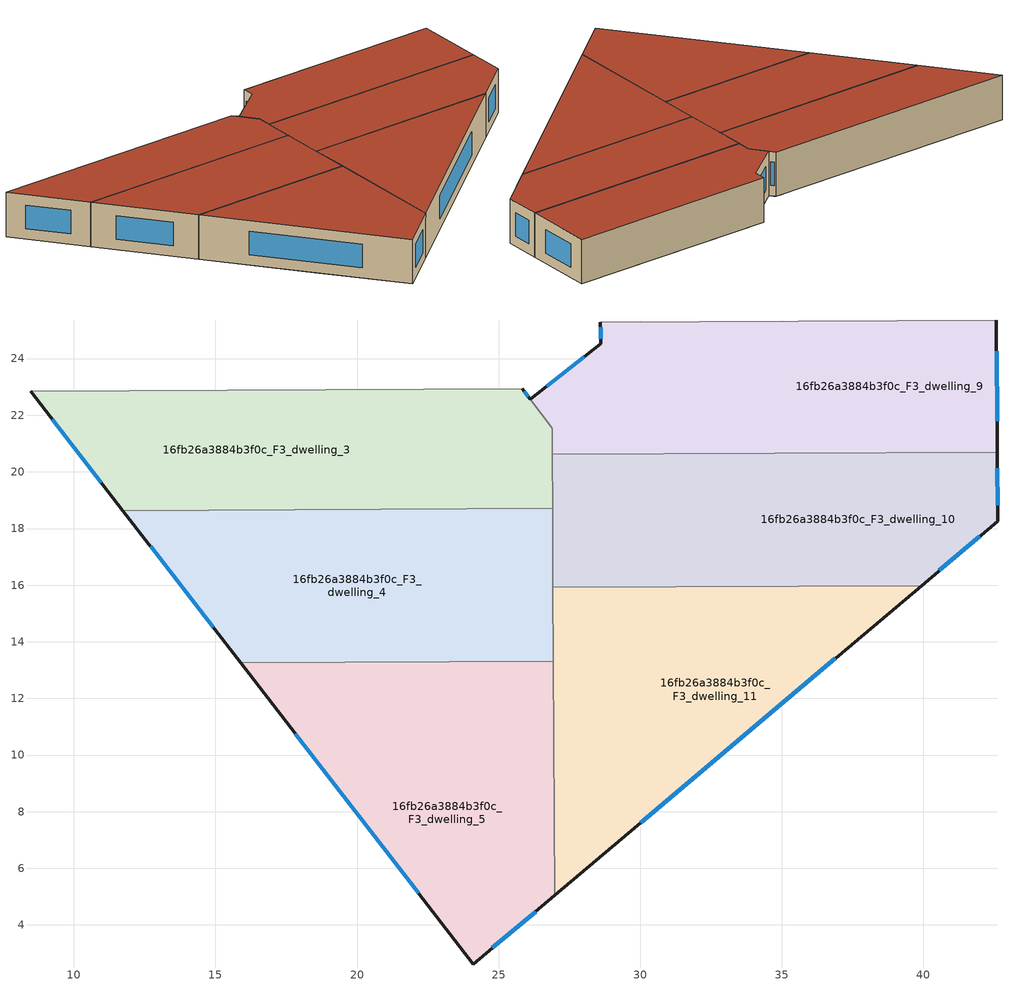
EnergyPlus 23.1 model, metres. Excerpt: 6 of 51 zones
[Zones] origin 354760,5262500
16fb26a3884b3f0c_F3_dwelling_10
 floor adiabatic (EU_floor_Construction): 42.58,18.21 39.94,15.99 35.07,15.96 31.47,20.64 38.43,20.68 z9
 floor to 16fb26a3884b3f0c_F2_dwelling_7 (EU_floor_Construction): 31.47,20.64 35.07,15.96 29.14,15.93 27.78,20.62 z9
 floor to 16fb26a3884b3f0c_F2_dwelling_9 (EU_floor_Construction): 42.61,20.7 42.62,18.25 42.58,18.21 38.43,20.68 z9
 floor to 16fb26a3884b3f0c_F2_dwelling_6 (EU_floor_Construction): 27.78,20.62 29.14,15.93 26.92,15.92 26.9,20.62 z9
 wall outside (EU_wall_Construction): 39.94,15.99 42.62,18.25 42.61,20.7 z9:12
 wall to 16fb26a3884b3f0c_F3_dwelling_11 (EU_wall_Construction): 26.92,15.92 39.94,15.99 z9:12
 wall to 16fb26a3884b3f0c_F3_dwelling_4 (EU_wall_Construction): 26.91,18.71 26.92,15.92 z9:12
 wall to 16fb26a3884b3f0c_F3_dwelling_9 (EU_wall_Construction): 42.61,20.7 26.9,20.62 z9:12
 wall to 16fb26a3884b3f0c_F3_dwelling_3 (EU_wall_Construction): 26.9,20.62 26.91,18.71 z9:12
 window (EU_Window_Construction): 42.62,18.83 42.61,20.12 / 40.57,16.52 41.99,17.72 z9.7:11.3
 roof outside (EU_roof_Construction): 42.62,18.25 42.61,20.7 26.9,20.62 26.92,15.92 39.94,15.99 z12
16fb26a3884b3f0c_F3_dwelling_11
 floor to 16fb26a3884b3f0c_F2_dwelling_7 (EU_floor_Construction): 35.07,15.96 36.97,13.48 31.26,8.66 29.14,15.93 z9
 floor to 16fb26a3884b3f0c_F2_dwelling_6 (EU_floor_Construction): 29.14,15.93 31.26,8.66 26.98,5.04 26.92,15.92 z9
 floor adiabatic (EU_floor_Construction): 39.94,15.99 36.97,13.48 35.07,15.96 z9
 wall outside (EU_wall_Construction): 26.98,5.04 39.94,15.99 z9:12
 wall to 16fb26a3884b3f0c_F3_dwelling_5 (EU_wall_Construction): 26.93,13.31 26.98,5.04 z9:12
 wall to 16fb26a3884b3f0c_F3_dwelling_4 (EU_wall_Construction): 26.92,15.92 26.93,13.31 z9:12
 window (EU_Window_Construction): 30.02,7.61 36.9,13.42 z9.7:11.3
 roof outside (EU_roof_Construction): 39.94,15.99 26.92,15.92 26.98,5.04 z12
16fb26a3884b3f0c_F3_dwelling_3
 floor to 16fb26a3884b3f0c_F2_dwelling_3 (EU_floor_Construction): 21.88,22.91 19.01,18.67 11.74,18.63 10.71,19.97 15.88,22.88 z9
 floor to 16fb26a3884b3f0c_F2_dwelling_2 (EU_floor_Construction): 15.88,22.88 10.71,19.97 8.48,22.84 z9
 floor to 16fb26a3884b3f0c_F2_dwelling_4 (EU_floor_Construction): 24.25,22.93 23.24,18.69 19.01,18.67 21.88,22.91 z9
 floor to 16fb26a3884b3f0c_F2_dwelling_5 (EU_floor_Construction): 25.55,22.93 25.56,18.71 23.24,18.69 24.25,22.93 z9
 floor to 16fb26a3884b3f0c_F2_dwelling_6 (EU_floor_Construction): 25.95,22.78 26.89,21.53 26.91,18.71 25.56,18.71 25.55,22.93 25.83,22.93 z9
 wall outside (EU_wall_Construction): 8.48,22.84 11.74,18.63 / 26.11,22.56 25.84,22.93 z9:12
 wall to 16fb26a3884b3f0c_F3_dwelling_2 (EU_wall_Construction): 25.84,22.93 8.48,22.84 z9:12
 wall to 16fb26a3884b3f0c_F3_dwelling_4 (EU_wall_Construction): 11.74,18.63 26.91,18.71 z9:12
 wall to 16fb26a3884b3f0c_F3_dwelling_9 (EU_wall_Construction): 26.9,20.62 26.89,21.53 26.11,22.56 z9:12
 window (EU_Window_Construction): 9.25,21.86 10.97,19.62 / 26.05,22.65 25.9,22.85 z9.7:11.3
 roof outside (EU_roof_Construction): 26.91,18.71 26.89,21.53 25.84,22.93 8.48,22.84 11.74,18.63 z12
16fb26a3884b3f0c_F3_dwelling_4
 floor to 16fb26a3884b3f0c_F2_dwelling_4 (EU_floor_Construction): 23.24,18.69 21.94,13.28 15.9,13.25 15.61,13.63 19.01,18.67 z9
 floor to 16fb26a3884b3f0c_F2_dwelling_3 (EU_floor_Construction): 19.01,18.67 15.61,13.63 11.74,18.63 z9
 floor to 16fb26a3884b3f0c_F2_dwelling_5 (EU_floor_Construction): 25.56,18.71 25.57,13.3 21.94,13.28 23.24,18.69 z9
 floor to 16fb26a3884b3f0c_F2_dwelling_6 (EU_floor_Construction): 26.91,18.71 26.93,13.31 25.57,13.3 25.56,18.71 z9
 wall outside (EU_wall_Construction): 11.74,18.63 15.9,13.25 z9:12
 wall to 16fb26a3884b3f0c_F3_dwelling_5 (EU_wall_Construction): 15.9,13.25 26.93,13.31 z9:12
 window (EU_Window_Construction): 12.71,17.37 14.92,14.52 z9.7:11.3
 roof outside (EU_roof_Construction): 26.93,13.31 26.91,18.71 11.74,18.63 15.9,13.25 z12
16fb26a3884b3f0c_F3_dwelling_5
 floor to 16fb26a3884b3f0c_F2_dwelling_5 (EU_floor_Construction): 25.57,13.3 25.58,3.86 24.11,2.62 20.51,7.29 21.94,13.28 z9
 floor to 16fb26a3884b3f0c_F2_dwelling_6 (EU_floor_Construction): 26.93,13.31 26.98,5.04 25.58,3.86 25.57,13.3 z9
 floor to 16fb26a3884b3f0c_F2_dwelling_4 (EU_floor_Construction): 21.94,13.28 20.51,7.29 15.9,13.25 z9
 wall outside (EU_wall_Construction): 15.9,13.25 24.11,2.62 26.98,5.04 z9:12
 window (EU_Window_Construction): 24.78,3.19 26.3,4.47 / 17.83,10.76 22.18,5.12 z9.7:11.3
 roof outside (EU_roof_Construction): 26.98,5.04 26.93,13.31 15.9,13.25 24.11,2.62 z12
16fb26a3884b3f0c_F3_dwelling_9
 floor to 16fb26a3884b3f0c_F2_dwelling_6 (EU_floor_Construction): 27.01,23.27 27.78,20.62 26.9,20.62 26.89,21.53 26.11,22.57 z9
 floor to 16fb26a3884b3f0c_F2_dwelling_8 (EU_floor_Construction): 38.43,20.68 31.47,20.64 28.52,24.46 28.6,24.53 28.6,25.29 30.65,25.3 z9
 floor to 16fb26a3884b3f0c_F2_dwelling_7 (EU_floor_Construction): 28.52,24.46 31.47,20.64 27.78,20.62 27.01,23.27 z9
 floor to 16fb26a3884b3f0c_F2_dwelling_9 (EU_floor_Construction): 42.58,25.36 42.61,20.71 38.43,20.68 30.65,25.3 z9
 wall outside (EU_wall_Construction): 28.6,25.29 28.6,24.53 26.11,22.57 / 42.61,20.7 42.58,25.36 z9:12
 wall to 16fb26a3884b3f0c_F3_dwelling_8 (EU_wall_Construction): 42.58,25.36 28.6,25.29 z9:12
 window (EU_Window_Construction): 28.6,25.11 28.6,24.71 / 42.6,21.79 42.59,24.27 / 28.02,24.07 26.7,23.03 z9.7:11.3
 roof outside (EU_roof_Construction): 42.61,20.7 42.58,25.36 28.6,25.29 28.6,24.53 26.11,22.57 26.89,21.53 26.9,20.62 z12
[Building]
EU S2 Campaign: North Axis=0; Terrain=City; Solar Distribution=FullExterior
[Site:Location]
Budapest.Ferenc.Liszt.Intl.AP: Latitude=47.437; Longitude=19.256; Time Zone=1; Elevation=185
[SizingPeriod:WeatherFileDays]
AnnualSizingPeriod: Begin Month=1; Begin Day of Month=1; End Month=12; End Day of Month=31; Day of Week for Start Day=Monday; Use Weather File Daylight Saving Period=No; Use Weather File Rain and Snow Indicators=No
[MATERIAL]
EU_InternalMass_Material: Roughness=MediumRough; Thickness=0.1; Conductivity=1; Density=1800; Specific Heat=900; Thermal Absorptance=0.9; Solar Absorptance=0.7; Visible Absorptance=0.7
[MATERIAL:NOMASS] Roughness=MediumRough; Thermal Absorptance=0.9; Solar Absorptance=0.7; Visible Absorptance=0.7
Name | Thermal Resistance
EU_wall_NoMass | 0.832559
EU_roof_NoMass | 1.39638
EU_floor_NoMass | 0.872794
[WINDOWMATERIAL:SIMPLEGLAZINGSYSTEM]
EU_Window_SimpleGlazing: UFactor=2.79869; Solar Heat Gain Coefficient=0.75; Visible Transmittance=0.75
[CONSTRUCTION]
EU_wall_Construction: EU_wall_NoMass
EU_roof_Construction: EU_roof_NoMass
EU_floor_Construction: EU_floor_NoMass
EU_Window_Construction: EU_Window_SimpleGlazing
EU_InternalMass_Construction: EU_InternalMass_Material
[ZONE] Type=1; Multiplier=1; Ceiling Height=autocalculate; Floor Area=autocalculate; Part of Total Floor Area=Yes
Name | Volume
16fb26a3884b3f0c_F3_dwelling_10 | 212.421
16fb26a3884b3f0c_F3_dwelling_11 | 212.437
16fb26a3884b3f0c_F3_dwelling_3 | 210.649
16fb26a3884b3f0c_F3_dwelling_4 | 212.42
16fb26a3884b3f0c_F3_dwelling_5 | 212.428
16fb26a3884b3f0c_F3_dwelling_9 | 214.299
[INTERNALMASS] Construction=EU_InternalMass_Construction
Name | Zone or ZoneList | Surface Area
16fb26a3884b3f0c_F3_dwelling_3_EU_InternalMass | 16fb26a3884b3f0c_F3_dwelling_3 | 70.2192
16fb26a3884b3f0c_F3_dwelling_4_EU_InternalMass | 16fb26a3884b3f0c_F3_dwelling_4 | 70.8068
16fb26a3884b3f0c_F3_dwelling_5_EU_InternalMass | 16fb26a3884b3f0c_F3_dwelling_5 | 70.8095
16fb26a3884b3f0c_F3_dwelling_9_EU_InternalMass | 16fb26a3884b3f0c_F3_dwelling_9 | 71.4331
16fb26a3884b3f0c_F3_dwelling_10_EU_InternalMass | 16fb26a3884b3f0c_F3_dwelling_10 | 70.8069
16fb26a3884b3f0c_F3_dwelling_11_EU_InternalMass | 16fb26a3884b3f0c_F3_dwelling_11 | 70.8123
[OTHEREQUIPMENT] Fuel Type=Electricity; Design Level Calculation Method=Watts/Area; Power per Zone Floor Area=1; Fraction Latent=0; Fraction Radiant=0; Fraction Lost=0; Carbon Dioxide Generation Rate=0; EndUse Subcategory=EU_Step8_InternalGains
Name | Zone or ZoneList or Space or SpaceList | Schedule
EU_Step8_InternalGain_16fb26a3884b3f0c_F3_dwelling_3_f000 | 16fb26a3884b3f0c_F3_dwelling_3 | EU_Step8_GainSchedule_16fb26a3884b3f0c_F3_dwelling_3_f000
EU_Step8_InternalGain_16fb26a3884b3f0c_F3_dwelling_4_f000 | 16fb26a3884b3f0c_F3_dwelling_4 | EU_Step8_GainSchedule_16fb26a3884b3f0c_F3_dwelling_4_f000
EU_Step8_InternalGain_16fb26a3884b3f0c_F3_dwelling_5_f000 | 16fb26a3884b3f0c_F3_dwelling_5 | EU_Step8_GainSchedule_16fb26a3884b3f0c_F3_dwelling_5_f000
EU_Step8_InternalGain_16fb26a3884b3f0c_F3_dwelling_9_f000 | 16fb26a3884b3f0c_F3_dwelling_9 | EU_Step8_GainSchedule_16fb26a3884b3f0c_F3_dwelling_9_f000
EU_Step8_InternalGain_16fb26a3884b3f0c_F3_dwelling_10_f000 | 16fb26a3884b3f0c_F3_dwelling_10 | EU_Step8_GainSchedule_16fb26a3884b3f0c_F3_dwelling_10_f000
EU_Step8_InternalGain_16fb26a3884b3f0c_F3_dwelling_11_f000 | 16fb26a3884b3f0c_F3_dwelling_11 | EU_Step8_GainSchedule_16fb26a3884b3f0c_F3_dwelling_11_f000
[ZONEVENTILATION:DESIGNFLOWRATE] Schedule=EU_AlwaysOn; Design Flow Rate Calculation Method=AirChanges/Hour; Air Changes per Hour=0.475469; Ventilation Type=Natural; Fan Pressure Rise=0; Fan Total Efficiency=1; Constant Term Coefficient=1; Temperature Term Coefficient=0; Velocity Term Coefficient=0; Velocity Squared Term Coefficient=0; Minimum Indoor Temperature=-100; Maximum Indoor Temperature=100; Delta Temperature=-100; Minimum Outdoor Temperature=-100; Maximum Outdoor Temperature=100; Maximum Wind Speed=40
Name | Zone or ZoneList or Space or SpaceList
EU_ConstantAir_16fb26a3884b3f0c_F3_dwelling_3 | 16fb26a3884b3f0c_F3_dwelling_3
EU_ConstantAir_16fb26a3884b3f0c_F3_dwelling_4 | 16fb26a3884b3f0c_F3_dwelling_4
EU_ConstantAir_16fb26a3884b3f0c_F3_dwelling_5 | 16fb26a3884b3f0c_F3_dwelling_5
EU_ConstantAir_16fb26a3884b3f0c_F3_dwelling_9 | 16fb26a3884b3f0c_F3_dwelling_9
EU_ConstantAir_16fb26a3884b3f0c_F3_dwelling_10 | 16fb26a3884b3f0c_F3_dwelling_10
EU_ConstantAir_16fb26a3884b3f0c_F3_dwelling_11 | 16fb26a3884b3f0c_F3_dwelling_11
[HVACTEMPLATE:ZONE:IDEALLOADSAIRSYSTEM] System Availability Schedule=EU_AlwaysOn; Maximum Heating Supply Air Temperature=50; Minimum Cooling Supply Air Temperature=13; Maximum Heating Supply Air Humidity Ratio=0.0156; Minimum Cooling Supply Air Humidity Ratio=0.0077; Heating Limit=NoLimit; Cooling Limit=NoLimit; Heating Availability Schedule=EU_AlwaysOn; Cooling Availability Schedule=EU_CoolingOff; Dehumidification Control Type=ConstantSensibleHeatRatio; Cooling Sensible Heat Ratio=0.7; Dehumidification Setpoint=60; Humidification Control Type=None; Humidification Setpoint=30; Outdoor Air Method=None; Outdoor Air Flow Rate per Person=0.00944; Outdoor Air Flow Rate per Zone Floor Area=0; Outdoor Air Flow Rate per Zone=0; Demand Controlled Ventilation Type=None; Outdoor Air Economizer Type=NoEconomizer; Heat Recovery Type=None; Sensible Heat Recovery Effectiveness=0.7; Latent Heat Recovery Effectiveness=0.65
Name | Template Thermostat
16fb26a3884b3f0c_F3_dwelling_3 | EU_HeatOnly_16fb26a3884b3f0c_F3_dwelling_3
16fb26a3884b3f0c_F3_dwelling_4 | EU_HeatOnly_16fb26a3884b3f0c_F3_dwelling_4
16fb26a3884b3f0c_F3_dwelling_5 | EU_HeatOnly_16fb26a3884b3f0c_F3_dwelling_5
16fb26a3884b3f0c_F3_dwelling_9 | EU_HeatOnly_16fb26a3884b3f0c_F3_dwelling_9
16fb26a3884b3f0c_F3_dwelling_10 | EU_HeatOnly_16fb26a3884b3f0c_F3_dwelling_10
16fb26a3884b3f0c_F3_dwelling_11 | EU_HeatOnly_16fb26a3884b3f0c_F3_dwelling_11
[SIZING:ZONE] Zone Cooling Design Supply Air Temperature Input Method=SupplyAirTemperature; Zone Cooling Design Supply Air Temperature=13; Zone Heating Design Supply Air Temperature Input Method=SupplyAirTemperature; Zone Heating Design Supply Air Temperature=50; Zone Cooling Design Supply Air Humidity Ratio=0.008; Zone Heating Design Supply Air Humidity Ratio=0.008; Cooling Design Air Flow Method=DesignDay; Cooling Design Air Flow Rate=0; Cooling Minimum Air Flow per Zone Floor Area=0.000762; Cooling Minimum Air Flow=0; Cooling Minimum Air Flow Fraction=0.2; Heating Design Air Flow Method=DesignDay; Heating Design Air Flow Rate=0; Heating Maximum Air Flow per Zone Floor Area=0.002032; Heating Maximum Air Flow=0.141576; Heating Maximum Air Flow Fraction=0.3; Account for Dedicated Outdoor Air System=No; Dedicated Outdoor Air System Control Strategy=NeutralSupplyAir; Dedicated Outdoor Air Low Setpoint Temperature for Design=autosize; Dedicated Outdoor Air High Setpoint Temperature for Design=autosize; Zone Load Sizing Method=Sensible Load Only No Latent Load; Zone Latent Cooling Design Supply Air Humidity Ratio Input Method=HumidityRatioDifference; Zone Cooling Design Supply Air Humidity Ratio Difference=0.005; Zone Latent Heating Design Supply Air Humidity Ratio Input Method=HumidityRatioDifference; Zone Humidification Design Supply Air Humidity Ratio Difference=0.005
16fb26a3884b3f0c_F3_dwelling_3; 16fb26a3884b3f0c_F3_dwelling_4; 16fb26a3884b3f0c_F3_dwelling_5; 16fb26a3884b3f0c_F3_dwelling_9; 16fb26a3884b3f0c_F3_dwelling_10; 16fb26a3884b3f0c_F3_dwelling_11
[SCHEDULE:CONSTANT]
Name | Hourly Value
EU_AlwaysOn | 1
EU_CoolingOff | 0
[SCHEDULE:FILE] Column Number=1; Rows to Skip at Top=0; Number of Hours of Data=8760; Column Separator=Comma; Interpolate to Timestep=No; Minutes per Item=60; Adjust Schedule for Daylight Savings=Yes
Name | File
EU_Step8_GainSchedule_16fb26a3884b3f0c_F3_dwelling_3_f000 | ../../schedules/16fb26a3884b3f0c/16fb26a3884b3f0c_F3_dwelling_3_f000_gain.csv
EU_Step8_GainSchedule_16fb26a3884b3f0c_F3_dwelling_4_f000 | ../../schedules/16fb26a3884b3f0c/16fb26a3884b3f0c_F3_dwelling_4_f000_gain.csv
EU_Step8_GainSchedule_16fb26a3884b3f0c_F3_dwelling_5_f000 | ../../schedules/16fb26a3884b3f0c/16fb26a3884b3f0c_F3_dwelling_5_f000_gain.csv
EU_Step8_GainSchedule_16fb26a3884b3f0c_F3_dwelling_9_f000 | ../../schedules/16fb26a3884b3f0c/16fb26a3884b3f0c_F3_dwelling_9_f000_gain.csv
EU_Step8_GainSchedule_16fb26a3884b3f0c_F3_dwelling_10_f000 | ../../schedules/16fb26a3884b3f0c/16fb26a3884b3f0c_F3_dwelling_10_f000_gain.csv
EU_Step8_GainSchedule_16fb26a3884b3f0c_F3_dwelling_11_f000 | ../../schedules/16fb26a3884b3f0c/16fb26a3884b3f0c_F3_dwelling_11_f000_gain.csv
